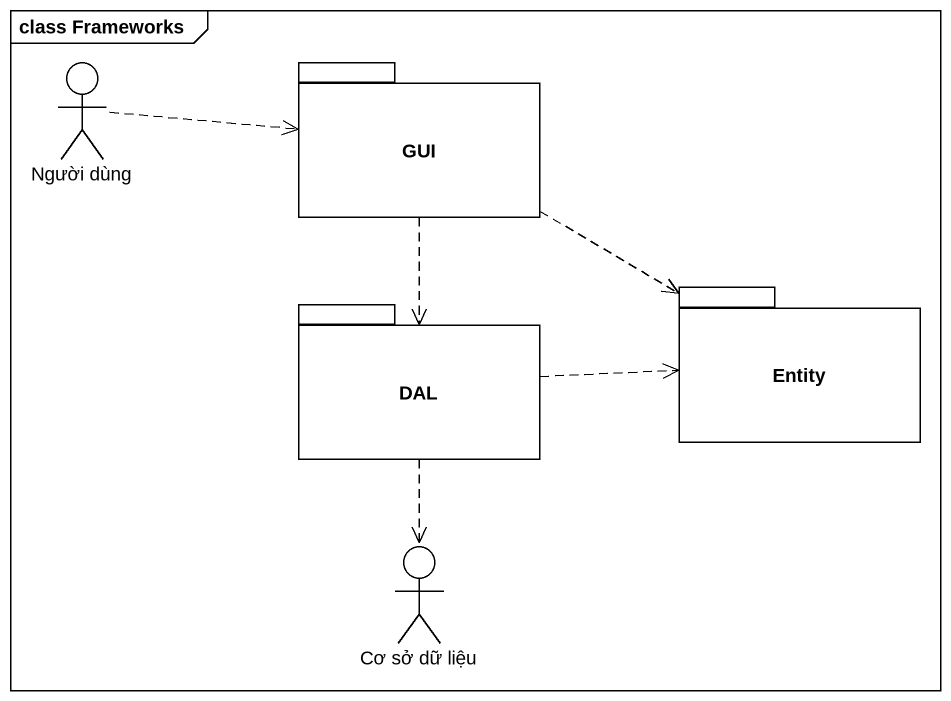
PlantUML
@startuml
mainframe class Frameworks
actor "Người dùng" as Người_dùng
package GUI {
}
package DAL {
}
package "Entity" as Entity_ {
}
actor "Cơ sở dữ liệu" as Cơ_sở_dữ_liệu
Người_dùng .right.> GUI
GUI ..> DAL
GUI .right.> Entity_
DAL .right.> Entity_
DAL ..> Cơ_sở_dữ_liệu
@enduml
